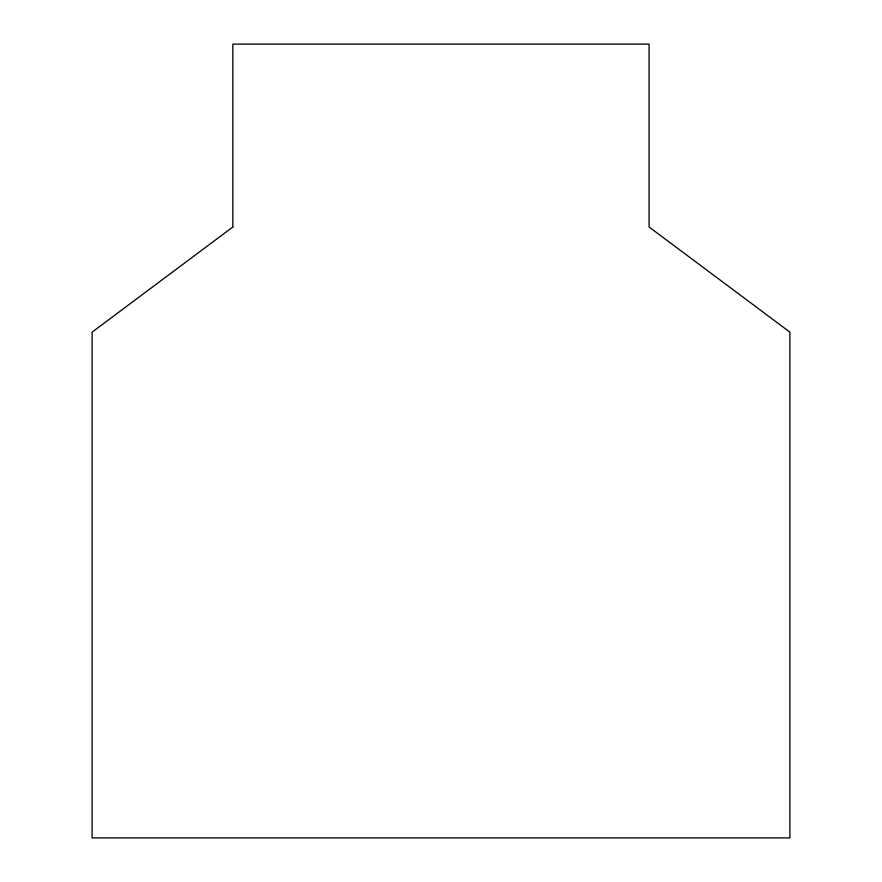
<?xml version="1.0" encoding="UTF-8"?>
<svg xmlns="http://www.w3.org/2000/svg" width="882" height="882" viewBox="0 0 882 882"><rect width="100%" height="100%" fill="white"/><g stroke="black" fill="none" stroke-linecap="round" stroke-linejoin="round"><path stroke-width="1.32" d="M232.848 226.994L92.114 332.128L92.114 837.9L789.886 837.9L789.886 332.128L649.075 226.994L649.075 44.1L232.848 44.1L232.848 226.994"/></g></svg>
